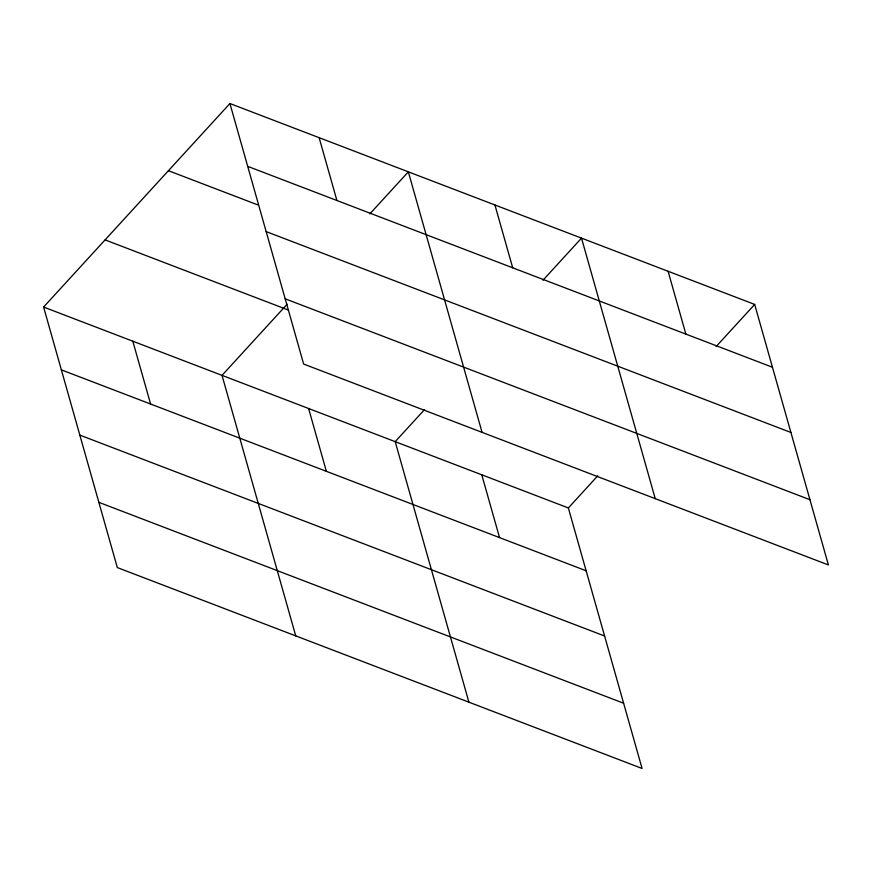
<?xml version="1.0" encoding="UTF-8"?>
<svg xmlns="http://www.w3.org/2000/svg" width="872" height="872" viewBox="0 0 872 872"><rect width="100%" height="100%" fill="white"/><g stroke="black" fill="none" stroke-linecap="round" stroke-linejoin="round"><path stroke-width="1.31" d="M43.6 307.053L568.359 507.951L642.075 768.472L117.317 567.574L43.6 307.053L229.925 103.528L754.683 304.426L828.4 564.947L303.641 364.049L229.925 103.528M287.182 304.186L222.022 375.363L295.739 635.873M369.793 213.945L408.336 171.839L482.063 432.349M424.555 409.578L395.19 441.657L468.907 702.167M542.973 280.239L581.515 238.132L655.232 498.653M568.359 507.951L597.723 475.872M716.141 346.533L754.683 304.426M247.692 166.345L772.45 367.243M168.438 170.694L257.643 204.844M266.156 231.592L790.915 432.479M285.177 298.802L809.935 499.7M105.087 239.898L288.523 310.116M61.378 369.87L586.137 570.768M79.832 435.106L604.59 636.004M98.852 502.327L623.622 703.224M668.094 271.279L685.872 334.096M494.925 204.985L512.703 267.802M481.769 474.804L499.547 537.621M319.13 137.689L336.908 200.495M308.601 408.51L326.379 471.316M132.806 341.203L150.584 404.019"/></g></svg>
